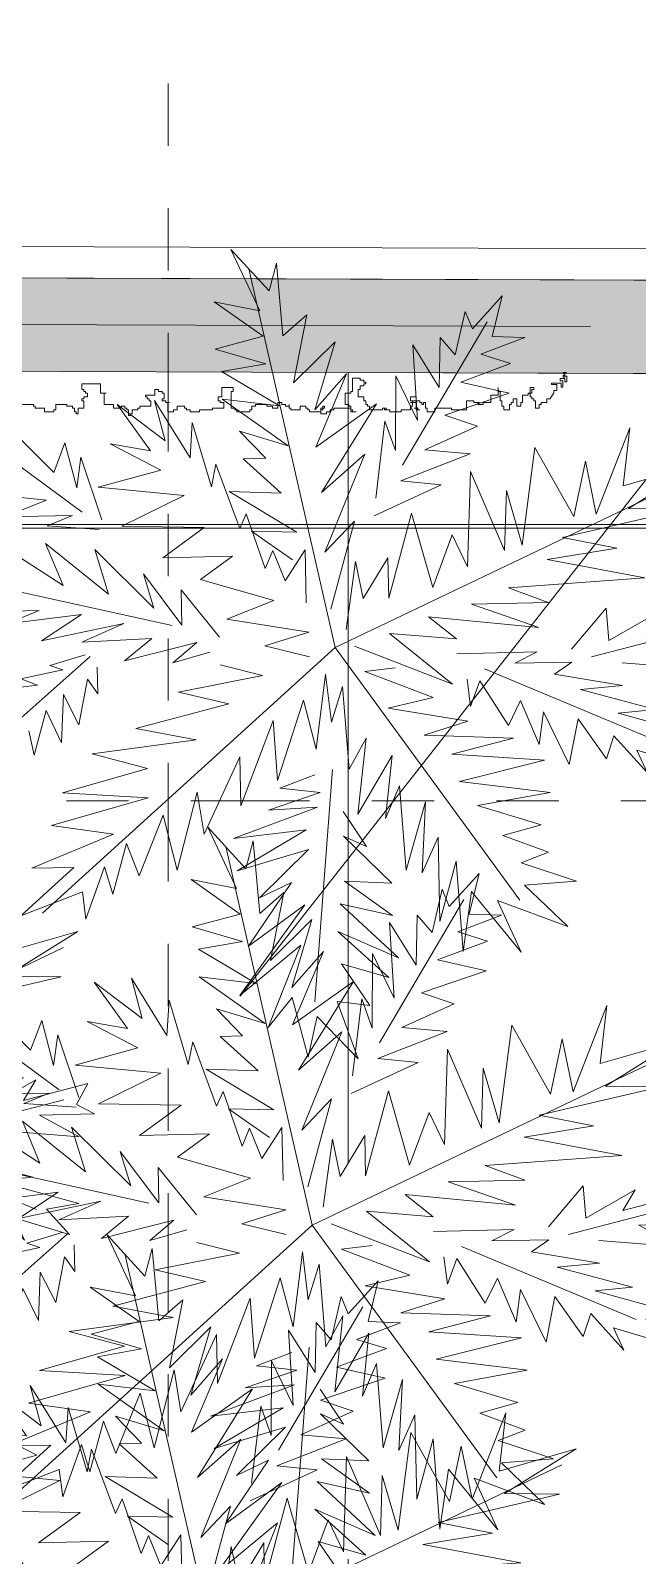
# Model space of a CAD drawing. Header units: metres. Extents: x -54 to 264, y -14 to 31.
# Drawn here: x 21.44 to 22.414, y 19.479 to 21.927 of the extents above; entities that cross this region are included whole.
import ezdxf
from ezdxf.enums import TextEntityAlignment as Align

# ---------------------------------------------------------------- set-up
doc = ezdxf.new("R2010")
doc.units = ezdxf.units.M
doc.header["$LTSCALE"] = 0.001
for name, pattern in [('CENTERX2', [101.6, 63.5, -12.7, 12.7, -12.7]), ('DIVIDEX2', [63.5, 25.4, -12.7, 0, -12.7, 0, -12.7]), ('HIDDENX2', [19.05, 12.7, -6.35])]:
    doc.linetypes.add(name, pattern=pattern)
doc.layers.get('0').update_dxf_attribs({"lineweight": 13, "true_color": 0x000000})
for name, color, linetype, lineweight, true_color in [('Jach-Anotaciones-Hatch-Lum100%', 7, 'Continuous', 13, 0x000000), ('Jach-Anotaciones-Hatch-Lum80%', 250, 'Continuous', 13, 0x333333), ('JACH-Anotaciones-Lineas-CORTE', 7, 'DIVIDEX2', 18, 0x000000), ('JACH-Anotaciones-Lineas-CORTE @ 0.075', 7, 'DIVIDEX2', 18, 0x000000), ('JACH-Anotaciones-Lineas-EJES', 7, 'CENTERX2', 9, 0x666666), ('JACH-Arq-Lineas-Piso', 7, 'Continuous', 13, 0x1a1a1a), ('JACH-Arq-Lineas-Proyeccion', 250, 'HIDDENX2', 13, 0x333333), ('JACH-ArqPaisaje-Vegetación', 7, 'Continuous', 13, 0x999999)]:
    doc.layers.add(name, color=color, linetype=linetype, lineweight=lineweight, true_color=true_color)
doc.layers.add('JACH-Arq-Muros01-Carga', color=3, linetype='Continuous', lineweight=25)
doc.styles.add('01c-Arial-JACH(3mm)', font='arial.ttf', dxfattribs={"height": 3})

# ---------------------------------------------------------------- blocks, each defined once
blk = doc.blocks.new('A$C6CAA186E')
at = {"color": 0}
for p, q in [((0.5885, 1.7324), (0.6502, 1.6011)), ((0.6703, 1.6436), (0.5885, 1.7324)), ((0.6859, 1.7029), (0.6703, 1.6436)), ((0.6997, 1.5475), (0.6859, 1.7029)), ((0.8121, 0.8804), (0.6272, 1.6911)), ((1.1056, 1.5624), (1.1693, 1.6332)), ((1.1693, 1.6332), (1.148, 1.5465)), ((0.553, 1.6201), (0.6577, 1.5466)), ((0.6502, 1.6011), (0.553, 1.6201)), ((1.0689, 1.5069), (1.09, 1.6)), ((1.09, 1.6), (1.1056, 1.5624)), ((0.7514, 1.5928), (0.6997, 1.5475)), ((0.7229, 1.4469), (0.7514, 1.5928)), ((0.9561, 1.2709), (1.1368, 1.5778)), ((0.6577, 1.5466), (0.5552, 1.5191)), ((0.8115, 1.5351), (0.7229, 1.4469)), ((0.7684, 1.389), (0.8115, 1.5351)), ((1.0346, 1.4368), (1.0365, 1.5441)), ((1.0365, 1.5441), (1.0689, 1.5069)), ((1.2175, 1.5438), (1.1235, 1.5081)), ((1.148, 1.5465), (1.2175, 1.5438)), ((0.5552, 1.5191), (0.6631, 1.4878)), ((0.9877, 1.3663), (0.9779, 1.5281)), ((0.9779, 1.5281), (1.0346, 1.4368)), ((1.1235, 1.5081), (1.1871, 1.4884)), ((0.6631, 1.4878), (0.5688, 1.471)), ((0.5688, 1.471), (0.6924, 1.3979)), ((1.1871, 1.4884), (1.0806, 1.4483)), ((0.8362, 1.4662), (0.7684, 1.389)), ((0.7701, 1.3091), (0.8362, 1.4662)), ((0.9407, 1.3022), (0.9415, 1.4621)), ((0.9415, 1.4621), (0.9877, 1.3663)), ((1.0806, 1.4483), (1.1842, 1.4252)), ((0.5012, 1.2865), (0.4249, 1.409)), ((0.4249, 1.409), (0.4478, 1.3232)), ((0.5701, 1.4121), (0.7111, 1.312)), ((0.6924, 1.3979), (0.5701, 1.4121)), ((1.1842, 1.4252), (1.0464, 1.3781)), ((0.3451, 1.401), (0.4167, 1.3015)), ((0.4478, 1.3232), (0.3451, 1.401)), ((0.9006, 1.4023), (0.7701, 1.3091)), ((0.7826, 1.2125), (0.9006, 1.4023)), ((1.0464, 1.3781), (1.1163, 1.3543)), ((0.5059, 1.3623), (0.5012, 1.2865)), ((0.5467, 1.2243), (0.5059, 1.3623)), ((0.6073, 1.3435), (0.6632, 1.2857)), ((0.7111, 1.312), (0.6073, 1.3435)), ((0.8986, 1.2003), (0.9183, 1.3648)), ((0.9183, 1.3648), (0.9407, 1.3022)), ((1.1163, 1.3543), (1.0038, 1.3035)), ((1.4425, 1.3508), (1.3707, 1.1662)), ((1.4284, 1.2263), (1.4425, 1.3508)), ((0.1277, 1.3374), (0.2094, 1.255)), ((0.2094, 1.255), (0.2333, 1.3187)), ((0.2333, 1.3187), (0.2585, 1.2224)), ((0.3301, 1.3165), (0.4386, 1.2599)), ((0.4167, 1.3015), (0.3301, 1.3165)), ((1.2393, 1.3086), (1.2122, 1.0996)), ((1.3224, 1.1609), (1.2393, 1.3086)), ((0.2701, 1.17), (0.129, 1.2743)), ((0.2585, 1.2224), (0.2676, 1.2878)), ((0.2676, 1.2878), (0.3125, 1.1541)), ((0.5562, 1.2729), (0.5467, 1.2243)), ((0.6075, 1.1351), (0.5562, 1.2729)), ((0.6632, 1.2857), (0.6149, 1.2847)), ((0.6149, 1.2847), (0.6964, 1.2107)), ((0.8756, 1.2945), (0.7826, 1.2125)), ((0.7896, 1.0843), (0.8756, 1.2945)), ((1.1007, 1.2951), (0.9526, 1.2372)), ((1.0038, 1.3035), (1.1007, 1.2951)), ((1.3473, 1.2793), (1.3224, 1.1609)), ((1.3707, 1.1662), (1.3473, 1.2793)), ((1.5936, 1.274), (1.4284, 1.2263)), ((1.4399, 1.1782), (1.5936, 1.274)), ((0.4386, 1.2599), (0.3047, 1.2234)), ((1.1015, 1.2572), (1.0954, 1.053)), ((1.1746, 1.0883), (1.1015, 1.2572)), ((0.1938, 1.1958), (0.0757, 1.208)), ((0.3047, 1.2234), (0.4882, 1.2062)), ((0.5848, 1.2146), (0.7298, 1.1272)), ((0.6964, 1.2107), (0.5848, 1.2146)), ((0.8121, 0.8804), (1.5628, 1.2397)), ((1.039, 1.2285), (0.8952, 1.1623)), ((0.9526, 1.2372), (1.039, 1.2285)), ((1.1782, 1.2168), (1.1746, 1.0883)), ((1.2122, 1.0996), (1.1782, 1.2168)), ((0.1041, 1.1602), (0.1938, 1.1958)), ((0.4882, 1.2062), (0.3549, 1.1403)), ((1.2981, 1.1162), (1.5578, 1.1765)), ((1.5578, 1.1765), (1.4399, 1.1782)), ((0.2492, 1.1633), (0.1041, 1.1602)), ((0.195, 1.1411), (0.2492, 1.1633)), ((0.6216, 1.167), (0.6075, 1.1351)), ((0.662, 1.05), (0.6216, 1.167)), ((0.8534, 1.1509), (0.7896, 1.0843)), ((0.8027, 0.9625), (0.8534, 1.1509)), ((0.9751, 1.1682), (0.9264, 0.9862)), ((1.0206, 1.0093), (0.9751, 1.1682)), ((0.3067, 1.1329), (0.195, 1.1411)), ((0.3549, 1.1403), (0.5317, 1.1377)), ((0.5317, 1.1377), (0.4426, 1.0727)), ((0.7298, 1.1272), (0.6329, 1.1294)), ((0.6329, 1.1294), (0.7205, 1.0681)), ((1.0624, 1.1217), (1.0206, 1.0093)), ((1.0954, 1.053), (1.0624, 1.1217)), ((1.4144, 1.0934), (1.2981, 1.1162)), ((0.2293, 1.0134), (0.1098, 1.0909)), ((0.1916, 1.1031), (0.2293, 1.0134)), ((0.3265, 0.9945), (0.1916, 1.1031)), ((0.2971, 1.0906), (0.3265, 0.9945)), ((0.4239, 0.965), (0.2971, 1.0906)), ((0.678, 1.0882), (0.662, 1.05)), ((0.7046, 1.0236), (0.678, 1.0882)), ((0.7474, 1.0897), (0.7046, 1.0236)), ((0.7498, 0.9761), (0.7474, 1.0897)), ((1.2655, 1.0692), (1.4144, 1.0934)), ((0.4426, 1.0727), (0.592, 1.0759)), ((0.592, 1.0759), (0.5236, 1.026)), ((0.8552, 1.0647), (0.8352, 0.919)), ((0.8717, 0.9851), (0.8552, 1.0647)), ((0.9245, 1.0725), (0.8717, 0.9851)), ((0.9264, 0.9862), (0.9245, 1.0725)), ((1.4747, 1.0295), (1.2655, 1.0692)), ((0.4836, 0.9284), (0.4013, 1.0382)), ((0.4013, 1.0382), (0.4239, 0.965)), ((0.5236, 1.026), (0.6803, 0.981)), ((1.1826, 1.0085), (1.4747, 1.0295)), ((0.4626, 0.9279), (0.0862, 1.0104)), ((0.482, 1.0041), (0.4836, 0.9284)), ((0.5641, 0.9027), (0.482, 1.0041)), ((0.6803, 0.981), (0.5801, 0.941)), ((1.2675, 0.9767), (1.1826, 1.0085)), ((0.0179, 0.9563), (0.1778, 0.9597)), ((0.1778, 0.9597), (0.109, 0.9309)), ((0.109, 0.9309), (0.2685, 0.9511)), ((0.2685, 0.9511), (0.1834, 0.8946)), ((1.1034, 0.9732), (1.2675, 0.9767)), ((1.2475, 0.9236), (1.1034, 0.9732)), ((1.318, 0.8767), (1.3919, 0.9646)), ((1.3919, 0.9646), (1.3976, 0.8953)), ((1.3976, 0.8953), (1.5036, 0.9565)), ((1.5036, 0.9565), (1.4772, 0.9117)), ((1.4772, 0.9117), (1.6153, 0.9483)), ((1.6153, 0.9483), (1.591, 0.9036)), ((0.1834, 0.8946), (0.3594, 0.932)), ((0.3594, 0.932), (0.2697, 0.8922)), ((0.5801, 0.941), (0.7554, 0.9131)), ((1.0114, 0.946), (1.2475, 0.9236)), ((1.0713, 0.8988), (1.0114, 0.946)), ((0.2697, 0.8922), (0.419, 0.8996)), ((0.419, 0.8996), (0.3611, 0.8521)), ((0.3611, 0.8521), (0.5159, 0.8912)), ((0.5159, 0.8912), (0.4643, 0.848)), ((0.7554, 0.9131), (0.6613, 0.8838)), ((0.6613, 0.8838), (0.7565, 0.8605)), ((0.8528, 0.8836), (1.0629, 0.8019)), ((0.928, 0.9105), (1.0713, 0.8988)), ((1.0629, 0.8019), (0.928, 0.9105)), ((1.3604, 0.8608), (1.5634, 0.9135)), ((1.6293, 0.8834), (1.5115, 0.8809)), ((1.591, 0.9036), (1.6293, 0.8834)), ((0.2872, 0.8611), (0.1076, 0.7015)), ((0.8121, 0.8804), (0.1853, 0.3118)), ((0.2766, 0.865), (0.2013, 0.8424)), ((0.4643, 0.848), (0.5437, 0.8707)), ((0.8121, 0.8804), (1.2074, 0.3399)), ((1.072, 0.8673), (1.2445, 0.871)), ((1.2445, 0.871), (1.1966, 0.8468)), ((1.1966, 0.8468), (1.3186, 0.8494)), ((1.3186, 0.8494), (1.2812, 0.8233)), ((1.5115, 0.8809), (1.5967, 0.8343)), ((0.2289, 0.8325), (0.1388, 0.8137)), ((0.2013, 0.8424), (0.2289, 0.8325)), ((0.3037, 0.7814), (0.3024, 0.8382)), ((0.6563, 0.8205), (0.4761, 0.7851)), ((0.5654, 0.8438), (0.6563, 0.8205)), ((0.7712, 0.6631), (0.791, 0.8234)), ((0.791, 0.8234), (0.8037, 0.7206)), ((0.875, 0.8294), (0.9401, 0.8371)), ((1.0214, 0.7736), (0.875, 0.8294)), ((1.1316, 0.8349), (1.5053, 0.6787)), ((1.2812, 0.8233), (1.427, 0.7991)), ((1.5967, 0.8343), (1.4259, 0.8475)), ((0.1749, 0.7997), (0.0637, 0.7868)), ((0.1388, 0.8137), (0.1749, 0.7997)), ((0.263, 0.7153), (0.2819, 0.8125)), ((0.2819, 0.8125), (0.3037, 0.7814)), ((0.4761, 0.7851), (0.584, 0.7601)), ((0.8037, 0.7206), (0.8273, 0.7968)), ((0.8273, 0.7968), (0.8416, 0.6204)), ((1.1018, 0.7543), (1.0942, 0.813)), ((1.1216, 0.8094), (1.1018, 0.7543)), ((1.1826, 0.7139), (1.1216, 0.8094)), ((1.427, 0.7991), (1.3367, 0.7909)), ((1.3367, 0.7909), (1.4975, 0.748)), ((0.2259, 0.6767), (0.23, 0.7799)), ((0.23, 0.7799), (0.263, 0.7153)), ((0.584, 0.7601), (0.3852, 0.7074)), ((0.6885, 0.5961), (0.7437, 0.7677)), ((0.7437, 0.7677), (0.7712, 0.6631)), ((0.9251, 0.7505), (1.0214, 0.7736)), ((1.2088, 0.7671), (1.1826, 0.7139)), ((1.2487, 0.6732), (1.2088, 0.7671)), ((0.1676, 0.6502), (0.1929, 0.7454)), ((0.1929, 0.7454), (0.2259, 0.6767)), ((0.6097, 0.5418), (0.6794, 0.7242)), ((0.6794, 0.7242), (0.6885, 0.5961)), ((1.0961, 0.7226), (0.9251, 0.7505)), ((1.0021, 0.6932), (1.0961, 0.7226)), ((1.2577, 0.7429), (1.2487, 0.6732)), ((1.3127, 0.6304), (1.2577, 0.7429)), ((1.3317, 0.7276), (1.3127, 0.6304)), ((1.3924, 0.6426), (1.3317, 0.7276)), ((1.4975, 0.748), (1.4177, 0.74)), ((1.4177, 0.74), (1.5955, 0.6912)), ((0.1559, 0.7025), (0.1676, 0.6502)), ((0.3852, 0.7074), (0.5141, 0.6828)), ((0.8416, 0.6204), (0.878, 0.6864)), ((0.878, 0.6864), (0.8605, 0.524)), ((1.1937, 0.6868), (1.0021, 0.6932)), ((1.0618, 0.6524), (1.1937, 0.6868)), ((1.4082, 0.6914), (1.3924, 0.6426)), ((1.4793, 0.6129), (1.4082, 0.6914)), ((1.5955, 0.6912), (1.5263, 0.6792)), ((0.5141, 0.6828), (0.2917, 0.6528)), ((0.2917, 0.6528), (0.4102, 0.6217)), ((1.4573, 0.6609), (1.4793, 0.6129)), ((1.5759, 0.6255), (1.4573, 0.6609)), ((1.5263, 0.6792), (1.5759, 0.6255)), ((0.4102, 0.6217), (0.2282, 0.5694)), ((0.531, 0.4812), (0.6074, 0.6469)), ((0.6074, 0.6469), (0.6097, 0.5418)), ((0.8605, 0.524), (0.9335, 0.6497)), ((0.9335, 0.6497), (0.9196, 0.5147)), ((1.2599, 0.6398), (1.0618, 0.6524)), ((1.0778, 0.5938), (1.2599, 0.6398)), ((0.7682, 0.6083), (0.693, 0.5793)), ((0.8058, 0.6196), (0.768, 0.1222)), ((1.2719, 0.5706), (1.0778, 0.5938)), ((0.4115, 0.5586), (0.2045, 0.4994)), ((0.2282, 0.5694), (0.4115, 0.5586)), ((0.4737, 0.4042), (0.5165, 0.5713)), ((0.5165, 0.5713), (0.531, 0.4812)), ((0.7795, 0.5706), (0.6688, 0.5325)), ((0.693, 0.5793), (0.7795, 0.5706)), ((0.9196, 0.5147), (0.9497, 0.5848)), ((0.9497, 0.5848), (0.964, 0.4041)), ((1.1168, 0.5421), (1.2719, 0.5706)), ((0.7739, 0.539), (0.5943, 0.472)), ((0.6688, 0.5325), (0.7739, 0.539)), ((0.8788, 0.4549), (0.8288, 0.5296)), ((0.964, 0.4041), (1.0051, 0.5502)), ((1.0051, 0.5502), (0.9978, 0.3985)), ((1.2524, 0.5008), (1.1168, 0.5421)), ((0.2045, 0.4994), (0.3374, 0.4812)), ((0.3919, 0.3919), (0.4439, 0.5214)), ((0.4439, 0.5214), (0.4737, 0.4042)), ((0.5943, 0.472), (0.7497, 0.49)), ((0.7497, 0.49), (0.6021, 0.4027)), ((1.1708, 0.478), (1.2524, 0.5008)), ((0.3374, 0.4812), (0.1622, 0.4081)), ((0.3359, 0.3528), (0.3652, 0.4608)), ((0.3652, 0.4608), (0.3919, 0.3919)), ((0.9331, 0.3761), (0.8299, 0.477)), ((0.8299, 0.477), (0.8788, 0.4549)), ((0.9978, 0.3985), (1.032, 0.475)), ((1.032, 0.475), (1.0358, 0.2941)), ((1.2683, 0.4422), (1.1708, 0.478)), ((0.6021, 0.4027), (0.7548, 0.4481)), ((0.7548, 0.4481), (0.6497, 0.3448)), ((1.2099, 0.4199), (1.2683, 0.4422)), ((0.2527, 0.41), (0.1391, 0.3066)), ((0.1622, 0.4081), (0.2527, 0.41)), ((0.2782, 0.299), (0.3179, 0.4114)), ((0.3179, 0.4114), (0.3359, 0.3528)), ((1.0358, 0.2941), (1.0709, 0.4232)), ((1.0709, 0.4232), (1.0856, 0.23)), ((1.3286, 0.3803), (1.2099, 0.4199)), ((0.7184, 0.3778), (0.6266, 0.2412)), ((0.6497, 0.3448), (0.7184, 0.3778)), ((0.832, 0.3803), (0.9331, 0.3761)), ((0.9345, 0.3067), (0.832, 0.3803)), ((1.2172, 0.3717), (1.3286, 0.3803)), ((1.3096, 0.2831), (1.2172, 0.3717)), ((0.1391, 0.3066), (0.2706, 0.3578)), ((0.2706, 0.3578), (0.2782, 0.299)), ((0.7468, 0.33), (0.6078, 0.1356)), ((0.6266, 0.2412), (0.7468, 0.33)), ((0.8225, 0.3317), (0.9345, 0.3067)), ((0.947, 0.2165), (0.8225, 0.3317)), ((1.0856, 0.23), (1.1039, 0.3587)), ((1.1039, 0.3587), (1.2098, 0.2284)), ((1.159, 0.3388), (1.3096, 0.2831)), ((1.2098, 0.2284), (1.159, 0.3388)), ((0.8174, 0.2726), (0.947, 0.2165)), ((0.9269, 0.174), (0.8174, 0.2726)), ((0.6078, 0.1356), (0.7381, 0.2436)), ((0.7381, 0.2436), (0.6682, 0.0674)), ((0.8252, 0.2034), (0.9269, 0.174)), ((0.886, 0.1142), (0.8252, 0.2034)), ((0.6682, 0.0674), (0.7194, 0.1317)), ((0.7194, 0.1317), (0.7537, 0.004)), ((0.8611, 0), (0.8164, 0.1232)), ((0.8164, 0.1232), (0.886, 0.1142)), ((0.7537, 0.004), (0.7729, 0.0907)), ((0.7729, 0.0907), (0.8611, 0))]:
    blk.add_line(p, q, dxfattribs=at)
blk = doc.blocks.new('A$C686239C3')
at = {"linetype": 'Continuous'}
for p, q in [((0.0437, 1.183), (0.0437, 1.143)), ((0.0437, 1.143), (0.0397, 1.143)), ((0.0397, 1.143), (0.0397, 1.139)), ((0.0357, 1.119), (0.0277, 1.119)), ((0.0277, 1.119), (0.0277, 1.0991)), ((0.0397, 1.139), (0.0357, 1.139)), ((0.0357, 1.139), (0.0357, 1.119)), ((0.0277, 1.0991), (0.0317, 1.0991)), ((0.0317, 1.0991), (0.0317, 1.0951)), ((0.0317, 1.0951), (0.0437, 1.0951)), ((0.0437, 1.0951), (0.0437, 1.0711)), ((0.0277, 1.0511), (0.0237, 1.0511)), ((0.0237, 1.0511), (0.0237, 1.0471)), ((0.0237, 1.0471), (0.0357, 1.0471)), ((0.0357, 1.0551), (0.0277, 1.0551)), ((0.0277, 1.0551), (0.0277, 1.0511)), ((0.0397, 1.0591), (0.0357, 1.0591)), ((0.0357, 1.0591), (0.0357, 1.0551)), ((0.0357, 1.0471), (0.0357, 1.0351)), ((0.0437, 1.0711), (0.0397, 1.0711)), ((0.0397, 1.0711), (0.0397, 1.0591)), ((0.0357, 1.0351), (0.0516, 1.0351)), ((0.0516, 1.0351), (0.0516, 1.0391)), ((0.0516, 1.0391), (0.0556, 1.0391)), ((0.0556, 1.0391), (0.0556, 1.0351)), ((0.0556, 1.0351), (0.0596, 1.0351)), ((0.0596, 1.0351), (0.0596, 1.0271)), ((0.0596, 1.0271), (0.0676, 1.0271)), ((0.0676, 1.0271), (0.0676, 1.0311)), ((0.0676, 1.0311), (0.0716, 1.0311)), ((0.0716, 1.0311), (0.0716, 1.0351)), ((0.0716, 1.0351), (0.0756, 1.0351)), ((0.0756, 1.0351), (0.0756, 1.0391)), ((0.0756, 1.0391), (0.0875, 1.0391)), ((0.0875, 1.0391), (0.0875, 0.9991)), ((0.0676, 0.9911), (0.0437, 0.9911)), ((0.0437, 0.9911), (0.0437, 0.9712)), ((0.0875, 0.9991), (0.0676, 0.9991)), ((0.0676, 0.9991), (0.0676, 0.9872)), ((0.0676, 0.9872), (0.0676, 0.9911)), ((0.0437, 0.9712), (0.0357, 0.9712)), ((0.0357, 0.9712), (0.0357, 0.9552)), ((0.0357, 0.9552), (0.0397, 0.9552)), ((0.0397, 0.9472), (0.0357, 0.9472)), ((0.0357, 0.9472), (0.0357, 0.9432)), ((0.0397, 0.9552), (0.0397, 0.9472)), ((0.0317, 0.9392), (0.0197, 0.9392)), ((0.0197, 0.9392), (0.0197, 0.9352)), ((0.0197, 0.9352), (0.0237, 0.9352)), ((0.0237, 0.9352), (0.0237, 0.9312)), ((0.0237, 0.9312), (0.0317, 0.9312)), ((0.0357, 0.9432), (0.0317, 0.9432)), ((0.0317, 0.9432), (0.0317, 0.9392)), ((0.0317, 0.9312), (0.0317, 0.9192)), ((0.0317, 0.9192), (0.0357, 0.9192)), ((0.0357, 0.9192), (0.0357, 0.9152)), ((0.0357, 0.9152), (0.0397, 0.9152)), ((0.0397, 0.9152), (0.0397, 0.8912)), ((0.0397, 0.8912), (0.0516, 0.8912)), ((0.0516, 0.8912), (0.0516, 0.8952)), ((0.0516, 0.8952), (0.0556, 0.8952)), ((0.0556, 0.8952), (0.0556, 0.8992)), ((0.0556, 0.8992), (0.0596, 0.8992)), ((0.0596, 0.8992), (0.0596, 0.9032)), ((0.0596, 0.9032), (0.0636, 0.9032)), ((0.0636, 0.9032), (0.0636, 0.8832)), ((0.0636, 0.8832), (0.0756, 0.8832)), ((0.0756, 0.8832), (0.0756, 0.8752)), ((0.0476, 0.8553), (0.0277, 0.8553)), ((0.0277, 0.8553), (0.0277, 0.8433)), ((0.0516, 0.8592), (0.0476, 0.8592)), ((0.0476, 0.8592), (0.0476, 0.8513)), ((0.0476, 0.8513), (0.0476, 0.8553)), ((0.0556, 0.8672), (0.0516, 0.8672)), ((0.0516, 0.8672), (0.0516, 0.8592)), ((0.0556, 0.8632), (0.0556, 0.8672)), ((0.0676, 0.8632), (0.0556, 0.8632)), ((0.0716, 0.8672), (0.0676, 0.8672)), ((0.0676, 0.8672), (0.0676, 0.8632)), ((0.0756, 0.8752), (0.0716, 0.8752)), ((0.0716, 0.8752), (0.0716, 0.8672)), ((0.0277, 0.8433), (0.0317, 0.8433)), ((0.0317, 0.8433), (0.0317, 0.8353)), ((0.0317, 0.8353), (0.0397, 0.8353)), ((0.0397, 0.8193), (0.0357, 0.8193)), ((0.0357, 0.8193), (0.0357, 0.8153)), ((0.0397, 0.8353), (0.0397, 0.8193)), ((0.0317, 0.8073), (0.0277, 0.8073)), ((0.0277, 0.8073), (0.0277, 0.7873)), ((0.0277, 0.7873), (0.0317, 0.7873)), ((0.0357, 0.8153), (0.0317, 0.8153)), ((0.0317, 0.8153), (0.0317, 0.8073)), ((0.0317, 0.7873), (0.0317, 0.7593)), ((0.0317, 0.7593), (0.0357, 0.7593)), ((0.0357, 0.7593), (0.0357, 0.7353)), ((0.0357, 0.7353), (0.0476, 0.7353)), ((0.0716, 0.7194), (0.0357, 0.7194)), ((0.0357, 0.7194), (0.0357, 0.7114)), ((0.0476, 0.7353), (0.0476, 0.7433)), ((0.0476, 0.7433), (0.0516, 0.7433)), ((0.0516, 0.7433), (0.0516, 0.7473)), ((0.0516, 0.7473), (0.0596, 0.7473)), ((0.0596, 0.7473), (0.0596, 0.7393)), ((0.0596, 0.7393), (0.0796, 0.7393)), ((0.0716, 0.7154), (0.0716, 0.7194)), ((0.0796, 0.7393), (0.0796, 0.7154)), ((0.0317, 0.7074), (0.0277, 0.7074)), ((0.0277, 0.7074), (0.0277, 0.6794)), ((0.0357, 0.7114), (0.0317, 0.7114)), ((0.0317, 0.7114), (0.0317, 0.7074)), ((0.0796, 0.7154), (0.0716, 0.7154)), ((0.0277, 0.6794), (0.0317, 0.6794)), ((0.0317, 0.6794), (0.0317, 0.6754)), ((0.0317, 0.6754), (0.0397, 0.6754)), ((0.0397, 0.6754), (0.0397, 0.6674)), ((0.0397, 0.6674), (0.0437, 0.6674)), ((0.0437, 0.6674), (0.0437, 0.6434)), ((0.0397, 0.6314), (0.0357, 0.6314)), ((0.0357, 0.6314), (0.0357, 0.6194)), ((0.0437, 0.6434), (0.0397, 0.6434)), ((0.0397, 0.6434), (0.0397, 0.6314)), ((0.0357, 0.5915), (0.0317, 0.5915)), ((0.0317, 0.5915), (0.0317, 0.5715)), ((0.0357, 0.6194), (0.0476, 0.6194)), ((0.0437, 0.5955), (0.0357, 0.5955)), ((0.0357, 0.5955), (0.0357, 0.5915)), ((0.0437, 0.6034), (0.0397, 0.6034)), ((0.0397, 0.6034), (0.0397, 0.5955)), ((0.0397, 0.5955), (0.0437, 0.5955)), ((0.0476, 0.6114), (0.0437, 0.6114)), ((0.0437, 0.6114), (0.0437, 0.6034)), ((0.0476, 0.6194), (0.0476, 0.6114)), ((0.0317, 0.5715), (0.0397, 0.5715)), ((0.0357, 0.5555), (0.0317, 0.5555)), ((0.0317, 0.5555), (0.0317, 0.5515)), ((0.0397, 0.5595), (0.0357, 0.5595)), ((0.0357, 0.5595), (0.0357, 0.5555)), ((0.0397, 0.5715), (0.0397, 0.5595)), ((0.0317, 0.5275), (0.0237, 0.5275)), ((0.0237, 0.5275), (0.0237, 0.5155)), ((0.0317, 0.5515), (0.0277, 0.5515)), ((0.0277, 0.5515), (0.0277, 0.5275)), ((0.0277, 0.5275), (0.0357, 0.5275)), ((0.0317, 0.5235), (0.0317, 0.5275)), ((0.0397, 0.5235), (0.0317, 0.5235)), ((0.0357, 0.5275), (0.0357, 0.5195)), ((0.0397, 0.5195), (0.0397, 0.5235)), ((0.0237, 0.5155), (0.0277, 0.5155)), ((0.0277, 0.5155), (0.0277, 0.5075)), ((0.0277, 0.5075), (0.0317, 0.5075)), ((0.0317, 0.5075), (0.0317, 0.4995)), ((0.0317, 0.4995), (0.0357, 0.4995)), ((0.0357, 0.5195), (0.0397, 0.5195)), ((0.0357, 0.4995), (0.0357, 0.4636)), ((0.0357, 0.4636), (0.0277, 0.4636)), ((0.0277, 0.4636), (0.0277, 0.4516)), ((0.0277, 0.4516), (0.0277, 0.4596)), ((0.0277, 0.4596), (0.0317, 0.4596)), ((0.0317, 0.4596), (0.0317, 0.4636)), ((0.0317, 0.4636), (0.0397, 0.4636)), ((0.0397, 0.4636), (0.0397, 0.4676)), ((0.0397, 0.4676), (0.0437, 0.4676)), ((0.0437, 0.4676), (0.0437, 0.4755)), ((0.0437, 0.4755), (0.0676, 0.4755)), ((0.0676, 0.4755), (0.0676, 0.4636)), ((0.0676, 0.4636), (0.0716, 0.4636)), ((0.0716, 0.4636), (0.0716, 0.4596)), ((0.0716, 0.4596), (0.0995, 0.4596)), ((0.0995, 0.4596), (0.0995, 0.4436)), ((0.0437, 0.4276), (0.0397, 0.4276)), ((0.0397, 0.4276), (0.0397, 0.4236)), ((0.0516, 0.4316), (0.0437, 0.4316)), ((0.0437, 0.4316), (0.0437, 0.4276)), ((0.0596, 0.4356), (0.0516, 0.4356)), ((0.0516, 0.4356), (0.0516, 0.4316)), ((0.0756, 0.4476), (0.0596, 0.4476)), ((0.0596, 0.4476), (0.0596, 0.4356)), ((0.0756, 0.4436), (0.0756, 0.4476)), ((0.0836, 0.4436), (0.0756, 0.4436)), ((0.0836, 0.4356), (0.0836, 0.4436)), ((0.0875, 0.4356), (0.0836, 0.4356)), ((0.0875, 0.4316), (0.0875, 0.4356)), ((0.0915, 0.4316), (0.0875, 0.4316)), ((0.0955, 0.4356), (0.0915, 0.4356)), ((0.0915, 0.4356), (0.0915, 0.4316)), ((0.0995, 0.4436), (0.0955, 0.4436)), ((0.0955, 0.4436), (0.0955, 0.4356)), ((0.0397, 0.4236), (0.0317, 0.4236)), ((0.0317, 0.4236), (0.0317, 0.3956)), ((0.0317, 0.3956), (0.0357, 0.3956)), ((0.0357, 0.3956), (0.0357, 0.3916)), ((0.0317, 0.3796), (0.0277, 0.3796)), ((0.0277, 0.3796), (0.0277, 0.3556)), ((0.0357, 0.3916), (0.0317, 0.3916)), ((0.0317, 0.3916), (0.0317, 0.3876)), ((0.0317, 0.3876), (0.0317, 0.3916)), ((0.0317, 0.3916), (0.0357, 0.3916)), ((0.0357, 0.3876), (0.0317, 0.3876)), ((0.0317, 0.3876), (0.0317, 0.3796)), ((0.0357, 0.3916), (0.0357, 0.3876)), ((0.0277, 0.3556), (0.0317, 0.3556)), ((0.0317, 0.3556), (0.0317, 0.3357)), ((0.0317, 0.3357), (0.0397, 0.3357)), ((0.0357, 0.3237), (0.0357, 0.3277)), ((0.0357, 0.3277), (0.0357, 0.3237)), ((0.0397, 0.3357), (0.0397, 0.3317)), ((0.0397, 0.3317), (0.0476, 0.3317)), ((0.0476, 0.3317), (0.0476, 0.3357)), ((0.0476, 0.3357), (0.0476, 0.3317)), ((0.0476, 0.3317), (0.0516, 0.3317)), ((0.0476, 0.3237), (0.0476, 0.3317)), ((0.0476, 0.3317), (0.0516, 0.3317)), ((0.0516, 0.3317), (0.0516, 0.3357)), ((0.0516, 0.3357), (0.0596, 0.3357)), ((0.0516, 0.3317), (0.0516, 0.3237)), ((0.0596, 0.3357), (0.0596, 0.3237)), ((0.0357, 0.2997), (0.0277, 0.2997)), ((0.0277, 0.2997), (0.0277, 0.2837)), ((0.0357, 0.3237), (0.0317, 0.3237)), ((0.0317, 0.3237), (0.0317, 0.3157)), ((0.0317, 0.3157), (0.0317, 0.3197)), ((0.0317, 0.3197), (0.0357, 0.3197)), ((0.0516, 0.3237), (0.0357, 0.3237)), ((0.0357, 0.3197), (0.0357, 0.3237)), ((0.0357, 0.3237), (0.0476, 0.3237)), ((0.0476, 0.3037), (0.0357, 0.3037)), ((0.0357, 0.3037), (0.0357, 0.2997)), ((0.0476, 0.3117), (0.0437, 0.3117)), ((0.0437, 0.3117), (0.0437, 0.3077)), ((0.0437, 0.3077), (0.0476, 0.3077)), ((0.0516, 0.3157), (0.0476, 0.3157)), ((0.0476, 0.3157), (0.0476, 0.3117)), ((0.0476, 0.3077), (0.0476, 0.3037)), ((0.0596, 0.3237), (0.0516, 0.3237)), ((0.0516, 0.3237), (0.0516, 0.3157)), ((0.0277, 0.2837), (0.0357, 0.2837)), ((0.0357, 0.2837), (0.0357, 0.2477)), ((0.0357, 0.2477), (0.0317, 0.2477)), ((0.0317, 0.2477), (0.0317, 0.2157)), ((0.0317, 0.2157), (0.0516, 0.2157)), ((0.0516, 0.1998), (0.0476, 0.1998)), ((0.0476, 0.1998), (0.0476, 0.1878)), ((0.0516, 0.2157), (0.0516, 0.1998)), ((0.0476, 0.1918), (0.0437, 0.1918)), ((0.0437, 0.1918), (0.0437, 0.1798)), ((0.0437, 0.1798), (0.0476, 0.1798)), ((0.0476, 0.1878), (0.0476, 0.1918)), ((0.0476, 0.1798), (0.0476, 0.1638)), ((0.0476, 0.1638), (0.0636, 0.1638)), ((0.0636, 0.1638), (0.0636, 0.1478)), ((0.0397, 0.1358), (0.0317, 0.1358)), ((0.0317, 0.1358), (0.0317, 0.1238)), ((0.0516, 0.1398), (0.0397, 0.1398)), ((0.0397, 0.1398), (0.0397, 0.1358)), ((0.0716, 0.1438), (0.0516, 0.1438)), ((0.0516, 0.1438), (0.0516, 0.1398)), ((0.0636, 0.1478), (0.0796, 0.1478)), ((0.0796, 0.1478), (0.0716, 0.1478)), ((0.0716, 0.1478), (0.0716, 0.1438)), ((0.0317, 0.1238), (0.0437, 0.1238)), ((0.0556, 0.1078), (0.0397, 0.1078)), ((0.0397, 0.1078), (0.0397, 0.0998)), ((0.0397, 0.0998), (0.0476, 0.0998)), ((0.0437, 0.1238), (0.0437, 0.1198)), ((0.0437, 0.1198), (0.0476, 0.1198)), ((0.0476, 0.1198), (0.0476, 0.1158)), ((0.0476, 0.1158), (0.0556, 0.1158)), ((0.0476, 0.0998), (0.0476, 0.0958)), ((0.0556, 0.1158), (0.0556, 0.1078)), ((0.0516, 0.0679), (0.0357, 0.0679)), ((0.0357, 0.0679), (0.0357, 0.0599)), ((0.0476, 0.0958), (0.0636, 0.0958)), ((0.0556, 0.0719), (0.0516, 0.0719)), ((0.0516, 0.0719), (0.0516, 0.0679)), ((0.0596, 0.0759), (0.0556, 0.0759)), ((0.0556, 0.0759), (0.0556, 0.0719)), ((0.0796, 0.0798), (0.0596, 0.0798)), ((0.0596, 0.0798), (0.0596, 0.0759)), ((0.0636, 0.0958), (0.0636, 0.0838)), ((0.0636, 0.0838), (0.0676, 0.0838)), ((0.0676, 0.0838), (0.0676, 0.0759)), ((0.0676, 0.0759), (0.0756, 0.0759)), ((0.0756, 0.0759), (0.0756, 0.0719)), ((0.0756, 0.0719), (0.0796, 0.0719)), ((0.0796, 0.0719), (0.0796, 0.0798)), ((0.0357, 0.0599), (0.0437, 0.0599)), ((0.0437, 0.0599), (0.0437, 0.0559)), ((0.0437, 0.0559), (0.0476, 0.0559)), ((0.0476, 0.0559), (0.0476, 0.0439)), ((0.0476, 0.0439), (0.0556, 0.0439)), ((0.0556, 0.0439), (0.0556, 0.0362)), ((0.0556, 0.0362), (0.0583, 0.0362)), ((0.0583, 0.0362), (0.0583, 0.0342)), ((0.0583, 0.0342), (0.0611, 0.0342)), ((0.0611, 0.0342), (0.0611, 0.0323)), ((0.0864, 0.0226), (0.0864, 0.0335)), ((0.0864, 0.0335), (0.0892, 0.0335)), ((0.0892, 0.0335), (0.0892, 0.0134)), ((0.0611, 0.0323), (0.064, 0.0323)), ((0.064, 0.0323), (0.064, 0.0302)), ((0.064, 0.0302), (0.0678, 0.0302)), ((0.0678, 0.0302), (0.0678, 0.0285)), ((0.0678, 0.0285), (0.0733, 0.0285)), ((0.0733, 0.0285), (0.0733, 0.0226)), ((0.0733, 0.0226), (0.0864, 0.0226)), ((0.0892, 0.0134), (0.0809, 0.0134)), ((0.0809, 0.0134), (0.0809, 0.0092)), ((0.0809, 0.0092), (0.0942, 0.0092)), ((0.0993, 0.0052), (0.0921, 0.0052)), ((0.0921, 0.0052), (0.0921, 0.0012)), ((0.0921, 0.0012), (0.1039, 0.0012)), ((0.0942, 0.0092), (0.0942, 0.0149)), ((0.0942, 0.0149), (0.0993, 0.0149)), ((0.0993, 0.0149), (0.0993, 0.0052)), ((0.102, 0.005), (0.102, 0.0089)), ((0.102, 0.0089), (0.1054, 0.0089)), ((0.1039, 0.005), (0.102, 0.005)), ((0.1039, 0.0012), (0.1039, 0.005)), ((0.1054, 0.0089), (0.1054, 0.0053)), ((0.1054, 0.0053), (0.1093, 0.0053)), ((0.1093, 0.0053), (0.1093, 0.0081)), ((0.1093, 0.0081), (0.1123, 0.0081)), ((0.1123, 0.0081), (0.1123, 0.0016))]:
    blk.add_line(p, q, dxfattribs=at)
blk = doc.blocks.new('*U185')
at = {"linetype": 'DIVIDEX2', "lineweight": 0, "ltscale": 100}
blk.add_lwpolyline([(-810.476, 0), (-344.582, 0)], dxfattribs=at)
at = {"lineweight": 0, "ltscale": 100, "style": '01c-Arial-JACH(3mm)'}
for tag, p in [('JACH-SECCIONMURO', (-815.976, 2.109)), ('NO.DEPLANO', (-815.976, -1.994))]:
    blk.add_attdef(tag, text='', height=3, dxfattribs=at).set_placement(p, align=Align.MIDDLE_CENTER)
blk = doc.blocks.new('*U374')
at = {"layer": 'JACH-Anotaciones-Lineas-CORTE @ 0.075', "xscale": 0.075, "yscale": 0.075, "zscale": 0.075, "rotation": 270}
blk.add_blockref('*U185', (21.661, -31.0582), dxfattribs=at)
blk = doc.blocks.new('*U183')
at = {"linetype": 'DIVIDEX2', "lineweight": 0, "ltscale": 100}
blk.add_lwpolyline([(-767.377, 0), (62.177, 0)], dxfattribs=at)
at = {"lineweight": 0, "ltscale": 100, "style": '01c-Arial-JACH(3mm)'}
for tag, p in [('JACH-SECCIONMURO', (-772.877, 2.109)), ('NO.DEPLANO', (-772.877, -1.994))]:
    blk.add_attdef(tag, text='', height=3, dxfattribs=at).set_placement(p, align=Align.MIDDLE_CENTER)
blk = doc.blocks.new('*U379')
at = {"layer": 'JACH-Anotaciones-Lineas-CORTE @ 0.075', "xscale": -0.075, "yscale": 0.075, "zscale": 0.075, "rotation": 180}
blk.add_blockref('*U183', (50.9401, 20.69), dxfattribs=at)

msp = doc.modelspace()

# ---------------------------------------------------------------- hatches: boundary and pattern name
at = {"layer": 'Jach-Anotaciones-Hatch-Lum80%', "ltscale": 100}
h = msp.add_hatch(color=256, dxfattribs=at)
h.dxf.hatch_style = 1
h.paths.add_polyline_path([(22.5609, 21.5257), (6.0113, 21.5837), (6.0109, 21.4335), (22.5609, 21.3757)])

# ---------------------------------------------------------------- linework, layer by layer
at = {"layer": 'Jach-Anotaciones-Hatch-Lum100%', "ltscale": 100}
msp.add_lwpolyline([(22.5609, 21.5257), (6.0113, 21.5837), (6.0109, 21.4335), (22.5609, 21.3757)], close=True, dxfattribs=at)
at = {"layer": 'JACH-Anotaciones-Lineas-EJES', "linetype": 'Continuous', "lineweight": 0, "ltscale": 100}
msp.add_lwpolyline([(0.0848, 21.6041), (44.3709, 21.4497)], dxfattribs=at)
at = {"layer": 'JACH-Anotaciones-Lineas-EJES', "ltscale": 100}
for points in [[(0.1598, 21.6038), (44.3709, 21.4497)], [(-4.3309, 21.5445), (52.1472, 21.3476)]]:
    msp.add_lwpolyline(points, dxfattribs=at)
at = {"layer": 'JACH-Arq-Lineas-Piso', "ltscale": 100}
msp.add_lwpolyline([(0.085, 21.6541), (44.72, 21.4985), (44.6706, 0), (0, 0)], close=True, dxfattribs=at)
at = {"layer": 'JACH-Arq-Lineas-Proyeccion', "ltscale": 100}
for points in [[(22.5609, 21.3757), (5.9359, 0.2)], [(22.5609, 21.3757), (21.9499, 21.3779), (21.9499, 0.2)]]:
    msp.add_lwpolyline(points, dxfattribs=at)
at = {"layer": 'JACH-Arq-Muros01-Carga', "lineweight": 0, "ltscale": 100}
msp.add_lwpolyline([(5.9609, 21.1339), (22.5609, 21.1339), (22.5609, 21.1279), (5.9609, 21.1279)], close=True, dxfattribs=at)

# ---------------------------------------------------------------- block references
at = {"layer": 'JACH-Anotaciones-Lineas-CORTE', "lineweight": 0}
for name in ['*U374', '*U379']:
    msp.add_blockref(name, (0, 0), dxfattribs=at)
at = {"layer": 'JACH-ArqPaisaje-Vegetación', "xscale": 0.75, "yscale": 0.75, "zscale": 0.75}
for p in [(21.3201, 20.2759), (20.3206, 19.5252), (21.283, 19.3486), (21.1208, 18.6947)]:
    msp.add_blockref('A$C6CAA186E', p, dxfattribs=at)
at = {"layer": 'JACH-ArqPaisaje-Vegetación', "xscale": 0.75, "yscale": 0.75, "zscale": 0.75, "rotation": 89.99999999999999}
msp.add_blockref('A$C686239C3', (22.3016, 21.2938), dxfattribs=at)

doc.saveas('drawing.dxf')
